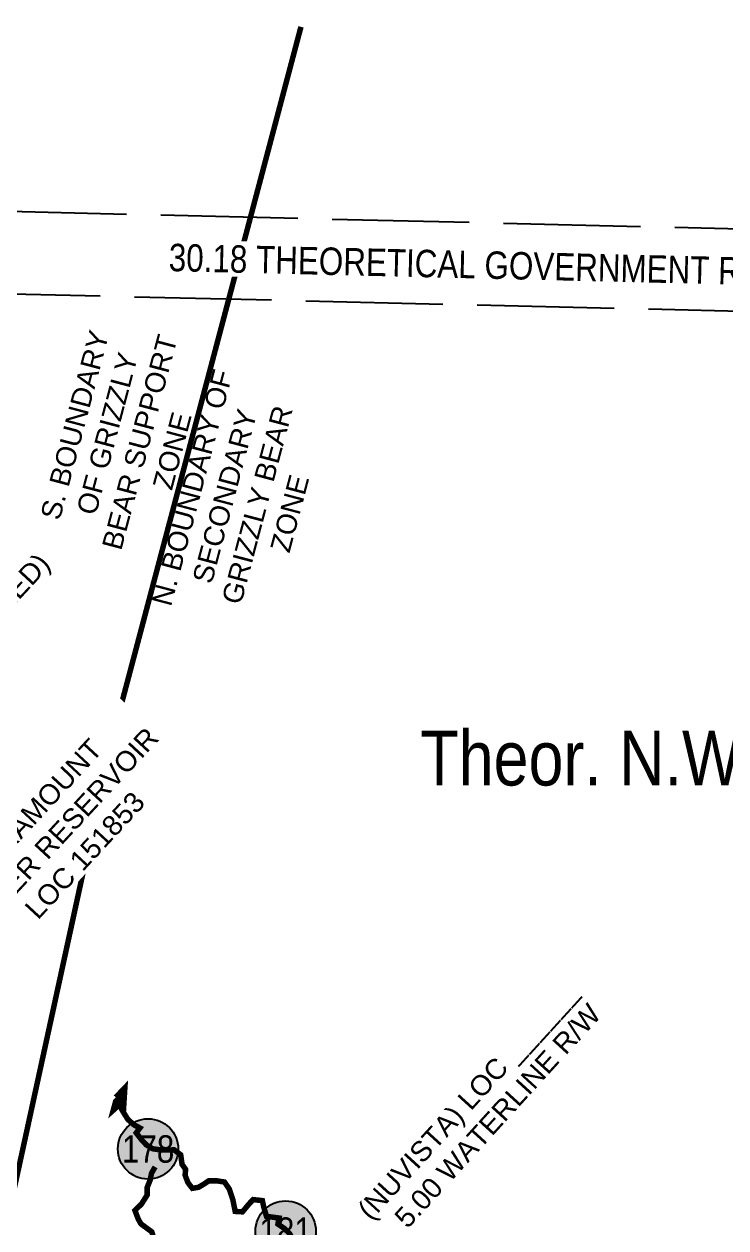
# Model space of a CAD drawing. Extents: x 390844 to 396105, y 6060704 to 6064255.
# Drawn here: x 393596.3 to 393852.3, y 6062896.4 to 6063335.5 of the extents above; entities that cross this region are included whole.
import ezdxf
from ezdxf.enums import TextEntityAlignment as Align

# ---------------------------------------------------------------- set-up
doc = ezdxf.new("R2010")
doc.units = 0
doc.header["$LTSCALE"] = 5
doc.linetypes.add('DASHDOT2', pattern=[12.7, 6.35, -3.175, 0, -3.175])
doc.linetypes.add('foc-UNSURVEYED', pattern=[12.5, 10, -2.5])
for name, color, linetype in [('AS-UNDERLAY-H', 141, 'Continuous'), ('AS-WILDLIFE', 131, 'DASHDOT2'), ('C-SYMBOL', 7, 'Continuous'), ('CG-NOTES', 7, 'Continuous'), ('L-USEC', 7, 'foc-UNSURVEYED')]:
    doc.layers.add(name, color=color, linetype=linetype)
doc.layers.add('C-AR-T', color=13, linetype='Continuous', lineweight=9)
doc.layers.add('F-AR-T', color=190, linetype='Continuous', lineweight=9)
doc.styles.add('175L', font='ARIALN.TTF', dxfattribs={"height": 20})
doc.styles.add('80L', font='ARIALN.TTF', dxfattribs={"height": 10})
doc.styles.add('A60', font='arial.ttf', dxfattribs={"height": 7.35})

# ---------------------------------------------------------------- blocks, each defined once
blk = doc.blocks.new('*U418')
at = {"layer": 'AS-UNDERLAY-H'}
h = blk.add_hatch(color=256, dxfattribs=at)
h.dxf.hatch_style = 1
edge = h.paths.add_edge_path()
edge.add_arc((0, 0), 11, 0, 360)
at = {"layer": 'CG-NOTES', "color": 182}
blk.add_circle((0, 0), 11, dxfattribs=at)
at = {"color": 182, "style": '80L'}
blk.add_attdef('#', text='', height=10, dxfattribs=at).set_placement((0, 0), align=Align.MIDDLE_CENTER)

msp = doc.modelspace()

# ---------------------------------------------------------------- linework, layer by layer
at = {"layer": 'AS-WILDLIFE', "const_width": 2, "flags": 128}
for points in [[(393242.67, 6062277.39), (393393.5, 6062335.28), (393530.41, 6062624.66), (393628.43, 6063074.57), (393697.32, 6063334.45)], [(393813.44, 6062757.38), (393811.87, 6062758.83), (393811.43, 6062756.34), (393812.16, 6062758.39), (393812.73, 6062762.08), (393813.08, 6062759.77), (393811.6, 6062761.34), (393811.32, 6062765.87), (393811.25, 6062768.16), (393808.97, 6062769.72), (393811.87, 6062768.08), (393810.64, 6062771.28), (393809.47, 6062773.15), (393808.14, 6062775.21), (393805.9, 6062776.31), (393803.13, 6062776.57), (393800.55, 6062777.65), (393798.52, 6062776.99), (393798.42, 6062779.68), (393795.41, 6062782.2), (393794.44, 6062784.19), (393792.22, 6062783.81), (393789.6, 6062782.22), (393787.25, 6062781.84), (393784.71, 6062781.91), (393782.6, 6062782.03), (393780.55, 6062783.58), (393777.88, 6062783.16), (393775.26, 6062781.99), (393773.53, 6062783.76), (393770.18, 6062784.62), (393766.57, 6062783.08), (393764.58, 6062781.78), (393765.24, 6062783.99), (393763.25, 6062784.46), (393765.56, 6062784.89), (393767.47, 6062784.23), (393765.43, 6062786.28), (393763.02, 6062787.64), (393760.51, 6062788.7), (393757.99, 6062785.84), (393754.54, 6062784.76), (393752.11, 6062784.93), (393749.79, 6062785.1), (393747.47, 6062783.85), (393745, 6062781.33), (393743.14, 6062780.42), (393740.05, 6062782.79), (393737.79, 6062783.55), (393736.22, 6062781.54), (393735.03, 6062779.27), (393733.59, 6062776.73), (393731.68, 6062773.69), (393729.54, 6062774.16), (393728.31, 6062775.85), (393726.3, 6062776.76), (393724.85, 6062778.3), (393725.45, 6062781.18), (393724.3, 6062783.27), (393723.12, 6062785.29), (393722.97, 6062788.67), (393722.24, 6062791.21), (393720.18, 6062791.85), (393721.82, 6062794.03), (393723.57, 6062795.1), (393723.45, 6062797.72), (393723.19, 6062800.55), (393722.2, 6062803.63), (393719.72, 6062805.67), (393717.37, 6062806.96), (393714.39, 6062810.19), (393712.25, 6062810.96), (393713.42, 6062813.11), (393713.82, 6062816.29), (393713.13, 6062820.07), (393710.95, 6062822.84), (393708.63, 6062822.5), (393707.08, 6062820.83), (393708.86, 6062823.05), (393711.02, 6062825.14), (393713.01, 6062827.12), (393714.76, 6062829.47), (393714.88, 6062832.61), (393717.81, 6062835.66), (393718.82, 6062838.98), (393722, 6062840.45), (393724.85, 6062844.69), (393727.91, 6062845.02), (393725.5, 6062848.11), (393724.23, 6062851.98), (393724, 6062854.11), (393722.36, 6062855.63), (393722.5, 6062858.18), (393721.55, 6062862.72), (393721.56, 6062865.5), (393720.58, 6062868.09), (393722.8, 6062867.76), (393722.36, 6062865.63), (393719.6, 6062864.22), (393717.6, 6062864.89), (393714.41, 6062866.68), (393712.19, 6062868.88), (393708.98, 6062869.12), (393706.21, 6062870.3), (393704.34, 6062872.49), (393701.84, 6062873.34), (393699.32, 6062873.07), (393699.87, 6062875.29), (393697.41, 6062877.98), (393696.76, 6062880.16), (393696.51, 6062883.14), (393695.88, 6062885.48), (393695.77, 6062888.96), (393694.38, 6062892.25), (393693.16, 6062894.37), (393691.15, 6062896.34), (393688.92, 6062897.86), (393689.35, 6062900.05), (393684.75, 6062900.68), (393683.78, 6062903.93), (393683.25, 6062906.41), (393679.87, 6062906.77), (393678.45, 6062905.28), (393675.99, 6062902.31), (393673.33, 6062902.47), (393672.45, 6062906.84), (393671.16, 6062910.65), (393669.44, 6062913.18), (393666.56, 6062913.63), (393663.68, 6062913.62), (393662.02, 6062912.49), (393660, 6062911.26), (393657.7, 6062910.89), (393656.09, 6062912.99), (393655.07, 6062915.68), (393655.25, 6062917.82), (393653.95, 6062919.63), (393653.47, 6062923.12), (393651.03, 6062924.93), (393648.69, 6062924.83), (393645.93, 6062924.93), (393643.25, 6062925.31), (393640.96, 6062926.71), (393639.22, 6062928.55), (393637.25, 6062931.1), (393638.59, 6062932.9), (393636.5, 6062933.98), (393634.2, 6062936), (393632.04, 6062939.49), (393631.23, 6062941.48), (393628.86, 6062939.35), (393629.72, 6062942.52), (393631.62, 6062944.51), (393632.76, 6062942.13), (393633.1, 6062947.55), (393631.5, 6062945.88), (393629.8, 6062944.05)], [(393644.14, 6062918.7), (393642.83, 6062916.41), (393642.34, 6062913.96), (393641.21, 6062911.12), (393641.22, 6062908.43), (393639.19, 6062905.19), (393636.77, 6062902.82), (393637.91, 6062899.83), (393638.95, 6062897.93), (393642.93, 6062895.01), (393643.61, 6062892.75), (393641.45, 6062889.49), (393641.76, 6062886.16), (393641.15, 6062883.11), (393638.48, 6062883.15), (393636.34, 6062881.44), (393634.9, 6062878.53), (393633.93, 6062876.56), (393635.21, 6062874.81), (393634.07, 6062872.8), (393631.54, 6062871.63), (393629, 6062871.71), (393626.96, 6062869.81), (393628.23, 6062867.57), (393627.32, 6062865.77), (393625.9, 6062864.32), (393623.65, 6062865.27)]]:
    msp.add_lwpolyline(points, dxfattribs=at)
at = {"layer": 'L-USEC'}
for p, q in [((393396.3, 6063271.84), (394187.2, 6063252.92)), ((394186.49, 6063222.76), (393395.59, 6063241.69))]:
    msp.add_line(p, q, dxfattribs=at)

# ---------------------------------------------------------------- block references
at = {"layer": 'CG-NOTES', "xscale": 1.000775450743919, "yscale": 1.000775450743919, "zscale": 1.000775450743919}
for p, values in [((393641.56, 6062925.24, 901.39), {'#': '178'}), ((393691.75, 6062895.27, 900.46), {'#': '181'})]:
    msp.add_blockref('*U418', p, dxfattribs=at).add_auto_attribs(values)

# ---------------------------------------------------------------- texts
at = {"layer": 'AS-WILDLIFE', "char_height": 7.35, "attachment_point": 5, "rotation": 75.154, "style": 'A60'}
for s, width, insert in [('S. BOUNDARY OF GRIZZLY BEAR SUPPORT ZONE', 87.4613, (393632.62, 6063184.53)), ('N. BOUNDARY OF SECONDARY GRIZZLY BEAR ZONE', 105.0692, (393675.48, 6063161.69))]:
    msp.add_mtext_dynamic_manual_height_columns(s, width=width, gutter_width=50, heights=[0], dxfattribs=dict(at, insert=insert))
at = {"layer": 'C-AR-T', "insert": (393793.04, 6062986.88), "char_height": 7.35, "width": 112.6097, "attachment_point": 3, "rotation": 47.6782, "line_spacing_factor": 0.971429, "style": 'A60'}
msp.add_mtext('(NUVISTA) LOC ______\\P5.00 WATERLINE R/W', dxfattribs=at)
at = {"layer": 'C-SYMBOL', "color": 3, "style": '175L'}
msp.add_text('Theor. N.W.1/4 Sec. 10-66-5-W.6M.', height=19.9919, dxfattribs=at).set_placement((393924.12, 6063051.8), align=Align.BOTTOM_CENTER)
at = {"layer": 'F-AR-T', "style": 'A60'}
msp.add_text('LOC 160613 (EXPIRED)', height=7.35, rotation=47.1901, dxfattribs=at).set_placement((393526.91, 6063057.74), align=Align.MIDDLE_LEFT)

# ---------------------------------------------------------------- next in the draw order: texts
at = {"layer": 'F-AR-T', "insert": (393563.3, 6063014.27), "char_height": 7.35, "width": 100.3514, "attachment_point": 1, "rotation": 47.1901, "style": 'A60', "bg_fill": 3, "box_fill_scale": 1.15, "bg_fill_color": 256, "bg_fill_true_color": 256, "bg_fill_transparency": 0}
msp.add_mtext('\\pi17.87278;PARAMOUNT\\P\\pi0.09942;WATER RESERVOIR\\P\\pi21.67062;LOC 151853', dxfattribs=at)
at = {"layer": 'L-USEC', "insert": (393649.25, 6063255.38), "char_height": 9.9961, "width": 318.304, "attachment_point": 1, "rotation": 358.6301, "style": '80L', "bg_fill": 3, "box_fill_scale": 1.15, "bg_fill_color": 256, "bg_fill_true_color": 256, "bg_fill_transparency": 0}
msp.add_mtext('30.18 THEORETICAL GOVERNMENT ROAD ALLOAWANCE', dxfattribs=at)

doc.saveas('drawing.dxf')
